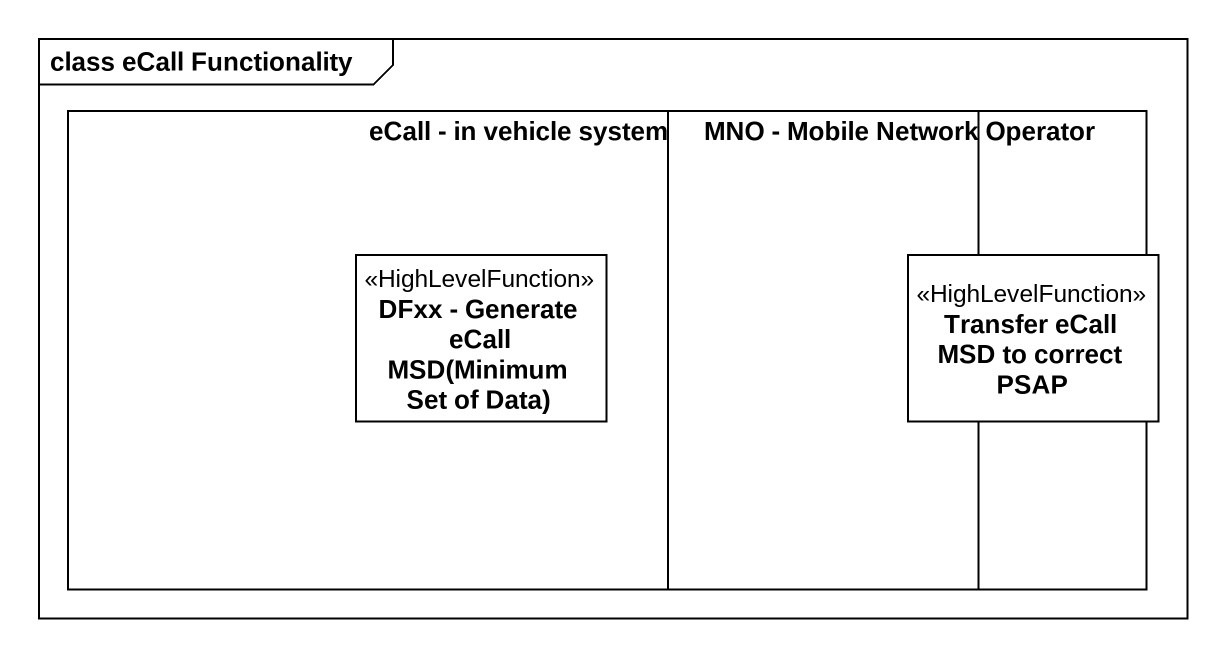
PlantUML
@startuml
mainframe class eCall Functionality
allowmixing
hide circle
hide empty members
rectangle "eCall - in vehicle system" as eCall_in_vehicle_system {
  class "DFxx - Generate eCall MSD(Minimum Set of Data)" as DFxx_Generate_eCall_MSD <<HighLevelFunction>>
}
rectangle "MNO - Mobile Network Operator" as MNO_Mobile_Network_Operator
class "Transfer eCall MSD to correct PSAP" as Transfer_eCall_MSD_to <<HighLevelFunction>>
@enduml
